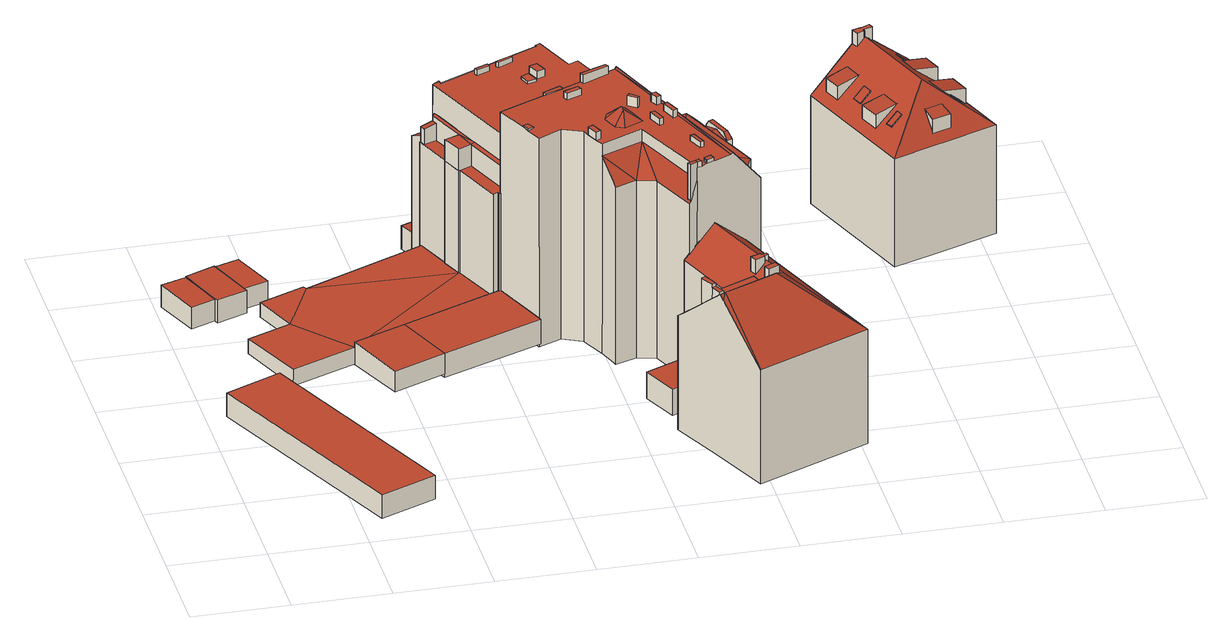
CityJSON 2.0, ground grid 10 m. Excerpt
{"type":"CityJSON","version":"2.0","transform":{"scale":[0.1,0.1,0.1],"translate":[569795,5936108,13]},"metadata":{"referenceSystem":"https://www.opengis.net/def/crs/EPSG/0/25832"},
"CityObjects":{
"building1":{"type":"Building","attributes":{"Grundfläche 2D":"154.836890","Grundhöhe NN":"13.906"},"geometry":[{"type":"Solid","lod":"3","boundaries":[[[[0,1,2,3]],[[4,5,3,2]],[[5,6,0,3]],[[6,7,1,0]],[[7,4,2,1]],[[7,6,5,4]]]],"semantics":{"surfaces":[{"type":"RoofSurface"},{"type":"WallSurface"},{"type":"GroundSurface"}],"values":[[0,1,1,1,1,2]]}}]},
"building2":{"type":"Building","attributes":{"Grundfläche 2D":"13.933324","Grundhöhe NN":"14.165"},"geometry":[{"type":"Solid","lod":"3","boundaries":[[[[8,9,10,11]],[[12,13,11,10]],[[13,14,8,11]],[[14,15,9,8]],[[15,12,10,9]],[[15,14,13,12]]]],"semantics":{"surfaces":[{"type":"RoofSurface"},{"type":"WallSurface"},{"type":"GroundSurface"}],"values":[[0,1,1,1,1,2]]}}]},
"building3":{"type":"Building","attributes":{"Grundfläche 2D":"18.546641","Grundhöhe NN":"14.237"},"geometry":[{"type":"Solid","lod":"3","boundaries":[[[[16,17,18,19,20]],[[21,18,17,16,13,12]],[[19,18,21,22]],[[20,19,22,23]],[[16,20,23,13]],[[21,12,13,23,22]]]],"semantics":{"surfaces":[{"type":"RoofSurface"},{"type":"WallSurface"},{"type":"GroundSurface"}],"values":[[0,1,1,1,1,2]]}}]},
"building4":{"type":"Building","attributes":{"Grundfläche 2D":"13.509567","Grundhöhe NN":"14.275"},"geometry":[{"type":"Solid","lod":"3","boundaries":[[[[24,25,26,27]],[[28,29,27,26]],[[29,30,24,27]],[[30,31,25,24]],[[31,28,26,25]],[[31,30,29,28]]]],"semantics":{"surfaces":[{"type":"RoofSurface"},{"type":"WallSurface"},{"type":"GroundSurface"}],"values":[[0,1,1,1,1,2]]}}]},
"building5":{"type":"Building","attributes":{"Grundfläche 2D":"37.961820","Grundhöhe NN":"14.560"},"geometry":[{"type":"Solid","lod":"3","boundaries":[[[[32,33,34,35]],[[33,32,36,37]],[[34,33,37,38]],[[35,34,38,39]],[[32,35,39,36]],[[37,36,39,38]]]],"semantics":{"surfaces":[{"type":"RoofSurface"},{"type":"WallSurface"},{"type":"GroundSurface"}],"values":[[0,1,1,1,1,2]]}}]},
"building6":{"type":"Building","attributes":{"Grundfläche 2D":"266.989054","Grundhöhe NN":"14.698"},"geometry":[{"type":"Solid","lod":"3","boundaries":[[[[40,41,42,43,44]],[[42,45,46,47]],[[42,47,48,43]],[[47,49,50,48]],[[51,43,48,52,53,54]],[[42,41,55,56]],[[45,42,56,57]],[[46,45,57,58]],[[47,46,58,59]],[[49,47,59,60]],[[50,49,60,61]],[[52,48,50,61,62]],[[53,52,62,63]],[[54,53,63,64]],[[51,54,64,65]],[[43,51,65,66]],[[44,43,66,67]],[[40,44,67,68]],[[41,40,68,55]],[[58,57,56,55,68,67,66,65,64,63,62,61,60,59]]]],"semantics":{"surfaces":[{"type":"RoofSurface"},{"type":"WallSurface"},{"type":"GroundSurface"}],"values":[[0,0,0,0,0,1,1,1,1,1,1,1,1,1,1,1,1,1,1,2]]}}]},
"building7":{"type":"Building","attributes":{"Grundfläche 2D":"73.109849","Grundhöhe NN":"14.214"},"geometry":[{"type":"Solid","lod":"3","boundaries":[[[[69,33,32,70,71]],[[33,69,72,73]],[[32,33,73,74]],[[70,32,74,75]],[[72,69,71,70,75,76]],[[75,74,73,72,76]]]],"semantics":{"surfaces":[{"type":"RoofSurface"},{"type":"WallSurface"},{"type":"GroundSurface"}],"values":[[0,1,1,1,1,2]]}}]},
"building8":{"type":"Building","attributes":{"Grundfläche 2D":"15.167068","Grundhöhe NN":"14.769"},"geometry":[{"type":"Solid","lod":"3","boundaries":[[[[77,78,79,80]],[[81,82,80,79]],[[82,83,77,80]],[[83,84,78,77]],[[84,81,79,78]],[[84,83,82,81]]]],"semantics":{"surfaces":[{"type":"RoofSurface"},{"type":"WallSurface"},{"type":"GroundSurface"}],"values":[[0,1,1,1,1,2]]}}]},
"building9":{"type":"Building","attributes":{"Grundfläche 2D":"245.437642","Grundhöhe NN":"13.921"},"children":["building9-1","building9-2","building9-3","building9-4","building9-5","building9-6","building9-7"],"geometry":[{"type":"Solid","lod":"3","boundaries":[[[[85,86,87,88,89,90,91,92,93,94,95,96,97,98]],[[99,100,101,102,103,104,105,106,107,108,109,110,111,112]],[[113,114,115,116]],[[117,118,119,120]],[[121,122,123,124,125,126,127,120,119,128,129,130,131]],[[132,133,134,135,136,137,138,139,140,141,142]],[[113,116,143,144]],[[114,113,144,145]],[[115,114,145,146]],[[117,132,142,118]],[[118,142,147,148,119]],[[115,146,149,129,128,119,148,143,116]],[[129,149,150,85,130]],[[85,98,97,121,131,130]],[[87,86,85,150,151,152]],[[88,87,152,153]],[[89,88,153,154]],[[90,89,154,155]],[[91,90,155,156]],[[92,91,156,157]],[[93,92,157,158]],[[94,93,158,159]],[[96,95,94,159,160]],[[101,100,99,112,161,96,160,162,137]],[[101,137,136,102]],[[102,136,135,103]],[[103,135,134,104]],[[104,134,133,105]],[[117,120,106,105,133,132]],[[106,120,127,107]],[[107,127,126,108]],[[109,108,126,125,124]],[[109,124,123,110]],[[110,123,122,111]],[[111,122,121,97,96,161,112]],[[138,137,162,163]],[[139,138,163,164]],[[140,139,164,165]],[[141,140,165,166]],[[141,166,147,142]],[[147,166,165,164,163,162,160,159,158,157,156,155,154,153,152,151,150,149,146,145,144,143,148]]]],"semantics":{"surfaces":[{"type":"RoofSurface"},{"type":"WallSurface"},{"type":"GroundSurface"}],"values":[[0,0,0,0,0,0,1,1,1,1,1,1,1,1,1,1,1,1,1,1,1,1,1,1,1,1,1,1,1,1,1,1,1,1,1,1,1,1,1,1,2]]}}]},
"building9-1":{"type":"BuildingInstallation","parents":["building9"],"geometry":[{"type":"MultiSurface","lod":"3","boundaries":[[[167,168,169,170,171]],[[172,171,170]],[[172,170,173,174,175,176]],[[172,177,161,171]],[[178,169,168,121,97,98,131]],[[170,169,178,179,180,181]],[[181,88,89,174,173,170]],[[89,90,175,174]],[[90,91,182,172,176,175]],[[177,172,182,95]],[[95,96,161,177]],[[168,167,171,161,96,97,121]]],"semantics":{"surfaces":[{"type":"RoofSurface"},{"type":"WallSurface"}],"values":[0,0,0,0,1,1,1,1,1,1,1,1]}}]},
"building9-2":{"type":"BuildingInstallation","parents":["building9"],"geometry":[{"type":"MultiSurface","lod":"3","boundaries":[[[178,183,184,179]],[[183,178,131,98,85,86]],[[184,183,86,185]],[[185,180,179,184]]],"semantics":{"surfaces":[{"type":"RoofSurface"},{"type":"WallSurface"}],"values":[0,1,1,1]}}]},
"building9-3":{"type":"BuildingInstallation","parents":["building9"],"geometry":[{"type":"MultiSurface","lod":"3","boundaries":[[[186,187,188,189]],[[190,191,187,186]],[[191,192,188,187]],[[192,193,189,188]],[[193,190,186,189]]],"semantics":{"surfaces":[{"type":"RoofSurface"},{"type":"WallSurface"}],"values":[0,1,1,1,1]}}]},
"building9-4":{"type":"BuildingInstallation","parents":["building9"],"geometry":[{"type":"MultiSurface","lod":"3","boundaries":[[[194,195,196,197]],[[197,196,198,199]],[[194,197,199,200]],[[195,194,200,201]],[[196,195,201,198]]],"semantics":{"surfaces":[{"type":"RoofSurface"},{"type":"WallSurface"}],"values":[0,1,1,1,1]}}]},
"building9-5":{"type":"BuildingInstallation","parents":["building9"],"geometry":[{"type":"MultiSurface","lod":"3","boundaries":[[[202,203,204,205]],[[205,204,206,207]],[[202,205,207,208]],[[203,202,208,209]],[[204,203,209,206]]],"semantics":{"surfaces":[{"type":"RoofSurface"},{"type":"WallSurface"}],"values":[0,1,1,1,1]}}]},
"building9-6":{"type":"BuildingInstallation","parents":["building9"],"geometry":[{"type":"MultiSurface","lod":"3","boundaries":[[[210,211,212,213]],[[213,212,99,100]],[[100,214,210,213]],[[211,210,214,215]],[[215,99,212,211]]],"semantics":{"surfaces":[{"type":"RoofSurface"},{"type":"WallSurface"}],"values":[0,1,1,1,1]}}]},
"building9-7":{"type":"BuildingInstallation","parents":["building9"],"geometry":[{"type":"MultiSurface","lod":"3","boundaries":[[[216,217,218,219]],[[220,221,219,218]],[[216,219,221,222]],[[222,223,217,216]],[[218,217,223,220]]],"semantics":{"surfaces":[{"type":"RoofSurface"},{"type":"WallSurface"}],"values":[0,1,1,1,1]}}]},
"building10":{"type":"Building","attributes":{"Grundfläche 2D":"259.328519","Grundhöhe NN":"13.697"},"children":["building10-1","building10-2","building10-3","building10-4","building10-5","building10-6","building10-7","building10-8","building10-9","building10-10","building10-11","building10-12","building10-13","building10-14"],"geometry":[{"type":"Solid","lod":"3","boundaries":[[[[224,225,226]],[[227,224,226]],[[226,225,228,229,230,231]],[[230,232,231]],[[232,233,231]],[[226,231,233,234,227]],[[235,236,237,238]],[[237,239,238]],[[240,239,237]],[[241,239,240,242,243,244]],[[245,246,247,248,249,250,251,252,253,254,255,256,257,258,259,260,261,262,263,264,265],[224,227,234,233,232,230,229,228,225]],[[264,266,267,268]],[[264,269,265]],[[268,269,264]],[[265,269,270,271,272]],[[268,267,273]],[[274,275,266]],[[275,276,266]],[[266,276,267]],[[277,276,275]],[[278,273,277]],[[273,267,276,277]],[[279,273,278]],[[279,268,273]],[[280,281,279]],[[269,268,279,281,272,271,270]],[[282,236,235,238,283,284]],[[237,236,282,285]],[[240,237,285,286]],[[242,240,286,287]],[[288,244,243,242,287,289]],[[251,250,249,248,290,291]],[[253,252,292,293]],[[255,254,253,293,283,238,256]],[[252,251,291,292]],[[256,238,239,257]],[[257,239,241,244,259,258]],[[274,266,264,263,262,261,260,259,244,288,294,295]],[[275,274,295,296]],[[277,275,296,297]],[[278,277,297,298]],[[279,278,298,299]],[[280,279,299,300]],[[290,248,247,246,245,265,272,281,280,300,301]],[[284,283,293,292,291,290,301,300,299,298,297,296,295,294,288,289,287,286,285,282]]]],"semantics":{"surfaces":[{"type":"RoofSurface"},{"type":"WallSurface"},{"type":"GroundSurface"}],"values":[[0,0,0,0,0,0,0,0,0,0,0,0,0,0,0,0,0,0,0,0,0,0,0,0,0,0,1,1,1,1,1,1,1,1,1,1,1,1,1,1,1,1,1,1,2]]}}]},
"building10-1":{"type":"BuildingInstallation","parents":["building10"],"geometry":[{"type":"MultiSurface","lod":"3","boundaries":[[[302,303,304,305]],[[305,304,306,307]],[[302,305,307,308]],[[303,302,308,309]],[[304,303,309,306]]],"semantics":{"surfaces":[{"type":"RoofSurface"},{"type":"WallSurface"}],"values":[0,1,1,1,1]}}]},
"building10-2":{"type":"BuildingInstallation","parents":["building10"],"geometry":[{"type":"MultiSurface","lod":"3","boundaries":[[[310,311,312,313,314,315]],[[311,310,261,262]],[[262,316,312,311]],[[313,312,316,317]],[[317,318,319,315,314,313]],[[310,315,319,261]]],"semantics":{"surfaces":[{"type":"RoofSurface"},{"type":"WallSurface"}],"values":[0,1,1,1,1,1]}}]},
"building10-3":{"type":"BuildingInstallation","parents":["building10"],"geometry":[{"type":"MultiSurface","lod":"3","boundaries":[[[320,321,322,323]],[[320,323,324]],[[322,321,325]]],"semantics":{"surfaces":[{"type":"RoofSurface"},{"type":"WallSurface"}],"values":[0,0,1]}}]},
"building10-4":{"type":"BuildingInstallation","parents":["building10"],"geometry":[{"type":"MultiSurface","lod":"3","boundaries":[[[326,327,328,329,330]],[[244,259,328,327,243]],[[258,259,244,241]],[[331,330,329,258,241]],[[331,332,243,327,326,330]]],"semantics":{"surfaces":[{"type":"RoofSurface"},{"type":"WallSurface"}],"values":[0,1,1,1,1]}}]},
"building10-5":{"type":"BuildingInstallation","parents":["building10"],"geometry":[{"type":"MultiSurface","lod":"3","boundaries":[[[333,334,335,336]],[[336,335,254,255]],[[255,337,333,336]],[[334,333,337,338]],[[338,254,335,334]]],"semantics":{"surfaces":[{"type":"RoofSurface"},{"type":"WallSurface"}],"values":[0,1,1,1,1]}}]},
"building10-6":{"type":"BuildingInstallation","parents":["building10"],"geometry":[{"type":"MultiSurface","lod":"3","boundaries":[[[339,340,341,342]],[[343,344,342,341]],[[339,342,344,345]],[[345,346,340,339]],[[341,340,346,343]]],"semantics":{"surfaces":[{"type":"RoofSurface"},{"type":"WallSurface"}],"values":[0,1,1,1,1]}}]},
"building10-7":{"type":"BuildingInstallation","parents":["building10"],"geometry":[{"type":"MultiSurface","lod":"3","boundaries":[[[347,348,349,350]],[[246,351,350,349]],[[347,350,351,352]],[[352,245,348,347]],[[349,348,245,246]]],"semantics":{"surfaces":[{"type":"RoofSurface"},{"type":"WallSurface"}],"values":[0,1,1,1,1]}}]},
"building10-8":{"type":"BuildingInstallation","parents":["building10"],"geometry":[{"type":"MultiSurface","lod":"3","boundaries":[[[353,354,355,356]],[[354,353,357,358]],[[356,355,249,250]],[[353,356,250,357]],[[355,354,358,249]]],"semantics":{"surfaces":[{"type":"RoofSurface"},{"type":"WallSurface"}],"values":[0,1,1,1,1]}}]},
"building10-9":{"type":"BuildingInstallation","parents":["building10"],"geometry":[{"type":"MultiSurface","lod":"3","boundaries":[[[359,360,361,362]],[[362,361,363,364]],[[364,365,359,362]],[[360,359,365,366]],[[361,360,366,363]]],"semantics":{"surfaces":[{"type":"RoofSurface"},{"type":"WallSurface"}],"values":[0,1,1,1,1]}}]},
"building10-10":{"type":"BuildingInstallation","parents":["building10"],"geometry":[{"type":"MultiSurface","lod":"3","boundaries":[[[367,368,369,370]],[[370,369,371,372]],[[367,370,372,373]],[[368,367,373,374]],[[369,368,374,371]]],"semantics":{"surfaces":[{"type":"RoofSurface"},{"type":"WallSurface"}],"values":[0,1,1,1,1]}}]},
"building10-11":{"type":"BuildingInstallation","parents":["building10"],"geometry":[{"type":"MultiSurface","lod":"3","boundaries":[[[375,376,377,378]],[[378,377,379,380]],[[375,378,380,381]],[[381,382,376,375]],[[382,379,377,376]]],"semantics":{"surfaces":[{"type":"RoofSurface"},{"type":"WallSurface"}],"values":[0,1,1,1,1]}}]},
"building10-12":{"type":"BuildingInstallation","parents":["building10"],"geometry":[{"type":"MultiSurface","lod":"3","boundaries":[[[383,329,328,384,385]],[[260,384,328,259]],[[385,384,260,386]],[[383,385,386,387]],[[258,329,383,387]]],"semantics":{"surfaces":[{"type":"RoofSurface"},{"type":"WallSurface"}],"values":[0,1,1,1,1]}}]},
"building10-13":{"type":"BuildingInstallation","parents":["building10"],"geometry":[{"type":"MultiSurface","lod":"3","boundaries":[[[388,389,390,391]],[[390,392,393,391]],[[392,394,395,393]],[[325,321,389,388,396]],[[394,392,390,389,321,320,324]],[[324,397,395,394]],[[395,397,398,396,388,391,393]]],"semantics":{"surfaces":[{"type":"RoofSurface"},{"type":"WallSurface"}],"values":[0,0,0,1,1,1,1]}}]},
"building10-14":{"type":"BuildingInstallation","parents":["building10"],"geometry":[{"type":"MultiSurface","lod":"3","boundaries":[[[399,400,401,402]],[[403,404,400,399]],[[404,405,401,400]],[[405,406,402,401]],[[406,403,399,402]]],"semantics":{"surfaces":[{"type":"RoofSurface"},{"type":"WallSurface"}],"values":[0,1,1,1,1]}}]},
"building11":{"type":"Building","attributes":{"Grundfläche 2D":"227.747971","Grundhöhe NN":"14.663"},"children":["building11-1","building11-2","building11-3","building11-4"],"geometry":[{"type":"Solid","lod":"3","boundaries":[[[[407,408,409,410,411]],[[412,413,414,415,416,417,418,419,420,421,422]],[[423,424,425,412,426,427,428]],[[423,428,429,430,431,411,410]],[[425,432,412]],[[432,433,407,411,431,413,412]],[[434,435,436,437,431,430,429]],[[435,434,438,439,437,436]],[[440,437,441]],[[441,437,439]],[[440,442,431,437]],[[414,413,442,443,416,415]],[[442,413,431]],[[409,424,423,410]],[[408,407,433]],[[409,408,433,432,425,424]],[[412,422,444,445]],[[426,412,445,446]],[[447,440,441,439,438,434,429,428,427,426,446,448]],[[442,440,447,449]],[[443,442,449,450]],[[422,421,420,419,418,417,416,443,450,451,452,453,454,444]],[[453,452,451,450,449,447,448,446,445,444,454]]]],"semantics":{"surfaces":[{"type":"RoofSurface"},{"type":"WallSurface"},{"type":"GroundSurface"}],"values":[[0,0,0,0,0,0,0,0,0,0,0,0,0,1,1,1,1,1,1,1,1,1,2]]}}]},
"building11-1":{"type":"BuildingInstallation","parents":["building11"],"geometry":[{"type":"MultiSurface","lod":"3","boundaries":[[[455,456,457,458,459,460]],[[435,461,458,457,462]],[[461,436,430,463,455,460,459,458]],[[463,464,456,455]]],"semantics":{"surfaces":[{"type":"RoofSurface"},{"type":"WallSurface"}],"values":[0,1,1,1]}}]},
"building11-2":{"type":"BuildingInstallation","parents":["building11"],"geometry":[{"type":"MultiSurface","lod":"3","boundaries":[[[465,466,467,468,469,470,471,472,473]],[[474,475,467,466]],[[475,476,468,467]],[[476,477,469,468]],[[477,414,478,471,470,469]],[[478,479,472,471]],[[473,472,479,415,480]],[[480,481,465,473]],[[481,474,466,465]]],"semantics":{"surfaces":[{"type":"RoofSurface"},{"type":"WallSurface"}],"values":[0,1,1,1,1,1,1,1,1]}}]},
"building11-3":{"type":"BuildingInstallation","parents":["building11"],"geometry":[{"type":"MultiSurface","lod":"3","boundaries":[[[482,483,484,485]],[[486,487,483,482]],[[487,488,484,483]],[[488,489,485,484]],[[489,486,482,485]]],"semantics":{"surfaces":[{"type":"RoofSurface"},{"type":"WallSurface"}],"values":[0,1,1,1,1]}}]},
"building11-4":{"type":"BuildingInstallation","parents":["building11"],"geometry":[{"type":"MultiSurface","lod":"3","boundaries":[[[490,491,492,493,494]],[[495,496,462,457,492,491,490]],[[457,456,493,492]],[[464,497,498,494,493,456]],[[498,495,490,494]]],"semantics":{"surfaces":[{"type":"RoofSurface"},{"type":"WallSurface"}],"values":[0,1,1,1,1]}}]},
"building12":{"type":"Building","attributes":{"Grundfläche 2D":"170.528681","Grundhöhe NN":"14.544"},"children":["building12-1","building12-2","building12-3","building12-4","building12-5","building12-6","building12-7","building12-8","building12-9","building12-10"],"geometry":[{"type":"Solid","lod":"3","boundaries":[[[[499,500,501,502,503,504]],[[505,504,503,506,507]],[[508,509,510,504,505,511]],[[509,508,500,512,510]],[[510,512,504]],[[512,500,499,504]],[[513,514,515,511,505,507]],[[507,506,516,517]],[[518,519,520,511,515,514,513,507,517,521]],[[508,511,520,522]],[[523,501,500,508,522,524]],[[502,501,523,525]],[[506,503,502,525,516]],[[523,524,522,520,519,518,521,517,516,525]]]],"semantics":{"surfaces":[{"type":"RoofSurface"},{"type":"WallSurface"},{"type":"GroundSurface"}],"values":[[0,0,0,0,0,0,0,1,1,1,1,1,1,2]]}}]},
"building12-1":{"type":"BuildingInstallation","parents":["building12"],"geometry":[{"type":"MultiSurface","lod":"3","boundaries":[[[526,527,528,529]],[[529,528,530,531]],[[529,531,526]],[[527,530,528]]],"semantics":{"surfaces":[{"type":"RoofSurface"},{"type":"WallSurface"}],"values":[0,1,1,1]}}]},
"building12-2":{"type":"BuildingInstallation","parents":["building12"],"geometry":[{"type":"MultiSurface","lod":"3","boundaries":[[[532,533,534,535]],[[535,534,536,537]],[[537,532,535]],[[536,534,533]]],"semantics":{"surfaces":[{"type":"RoofSurface"},{"type":"WallSurface"}],"values":[0,1,1,1]}}]},
"building12-3":{"type":"BuildingInstallation","parents":["building12"],"geometry":[{"type":"MultiSurface","lod":"3","boundaries":[[[538,539,540,541]],[[539,538,542,543]],[[541,540,544,545]],[[538,541,545,542]],[[540,539,543,544]]],"semantics":{"surfaces":[{"type":"RoofSurface"},{"type":"WallSurface"}],"values":[0,1,1,1,1]}}]},
"building12-4":{"type":"BuildingInstallation","parents":["building12"],"geometry":[{"type":"MultiSurface","lod":"3","boundaries":[[[546,547,548,549,550,551,552,553,554,555,556,557,558,559]],[[551,550,503,560]],[[560,561,552,551]],[[561,562,553,552]],[[562,563,554,553]],[[555,554,563,504]],[[510,556,555,504]],[[510,564,557,556]],[[559,558,557,564,509,565]],[[566,548,547,546,559,565,512,499]],[[566,502,549,548]],[[550,549,502,503]]],"semantics":{"surfaces":[{"type":"RoofSurface"},{"type":"WallSurface"}],"values":[0,1,1,1,1,1,1,1,1,1,1,1]}}]},
"building12-5":{"type":"BuildingInstallation","parents":["building12"],"geometry":[{"type":"MultiSurface","lod":"3","boundaries":[[[567,568,569,570]],[[570,569,571,572]],[[568,567,573,574]],[[569,568,574,571]],[[567,570,572,573]]],"semantics":{"surfaces":[{"type":"RoofSurface"},{"type":"WallSurface"}],"values":[0,1,1,1,1]}}]},
"building12-6":{"type":"BuildingInstallation","parents":["building12"],"geometry":[{"type":"MultiSurface","lod":"3","boundaries":[[[575,576,577,578]],[[578,577,579]],[[580,576,575]],[[580,579,577,576]]],"semantics":{"surfaces":[{"type":"RoofSurface"},{"type":"WallSurface"}],"values":[0,1,1,1]}}]},
"building12-7":{"type":"BuildingInstallation","parents":["building12"],"geometry":[{"type":"MultiSurface","lod":"3","boundaries":[[[581,582,583,584]],[[585,583,582]],[[586,581,584]],[[586,585,582,581]]],"semantics":{"surfaces":[{"type":"RoofSurface"},{"type":"WallSurface"}],"values":[0,1,1,1]}}]},
"building12-8":{"type":"BuildingInstallation","parents":["building12"],"geometry":[{"type":"MultiSurface","lod":"3","boundaries":[[[587,588,589,590]],[[588,587,591,592]],[[589,588,592]],[[591,587,590]]],"semantics":{"surfaces":[{"type":"RoofSurface"},{"type":"WallSurface"}],"values":[0,1,1,1]}}]},
"building12-9":{"type":"BuildingInstallation","parents":["building12"],"geometry":[{"type":"MultiSurface","lod":"3","boundaries":[[[593,594,595,596]],[[595,594,597,598]],[[594,593,599,597]],[[593,596,600,599]],[[596,595,598,600]]],"semantics":{"surfaces":[{"type":"RoofSurface"},{"type":"WallSurface"}],"values":[0,1,1,1,1]}}]},
"building12-10":{"type":"BuildingInstallation","parents":["building12"],"geometry":[{"type":"MultiSurface","lod":"3","boundaries":[[[601,602,603,604]],[[603,602,605,606]],[[604,603,606,607]],[[601,604,607,608]],[[602,601,608,605]]],"semantics":{"surfaces":[{"type":"RoofSurface"},{"type":"WallSurface"}],"values":[0,1,1,1,1]}}]}
},
"vertices":[
[78,287,35],[20,261,35],[121,38,35],[179,63,35],[121,38,9],[179,63,9],[78,287,9],[20,261,9],
[5,474,36],[24,426,36],[49,436,36],[31,483,36],[49,436,12],[31,483,12],[5,474,12],[24,426,12],
[31,483,37],[49,436,37],[51,432,37],[82,444,37],[62,496,37],[51,432,12],[82,444,12],[62,496,12],
[106,459,36],[88,505,36],[62,496,36],[80,449,36],[62,496,13],[80,449,13],[106,459,13],[88,505,13],
[239,281,39],[213,340,41],[159,318,41],[185,258,39],[239,281,16],[213,340,16],[159,318,16],[185,258,16],
[280,455,35],[265,493,35],[140,441,33],[288,434,35],[279,455,35],[138,445,33],[91,425,33],[110,379,33],[159,318,35],[64,360,33],[92,290,35],[289,434,35],[316,382,35],[315,385,35],[310,383,35],[265,493,17],[140,441,17],[138,445,17],[91,425,17],[110,379,17],[64,360,17],[92,290,17],[316,382,17],[315,385,17],[310,383,17],[289,434,17],[288,434,17],[279,455,17],[280,455,17],
[317,383,41],[343,323,39],[342,326,39],[317,383,12],[213,340,12],[239,281,12],[343,323,12],[342,326,12],
[467,166,48],[451,203,48],[416,189,47],[433,151,47],[416,189,18],[433,151,18],[467,166,18],[451,203,18],
[269,498,148],[265,496,148],[264,496,148],[280,455,148],[279,455,148],[288,434,148],[289,434,148],[310,383,148],[315,385,148],[316,382,148],[324,385,148],[327,387,148],[280,502,148],[278,501,148],[367,403,206],[385,410,206],[443,434,208],[424,478,208],[435,482,208],[423,512,208],[413,507,208],[395,552,208],[390,550,208],[391,548,208],[287,505,205],[286,509,205],[279,506,204],[327,387,204],[310,557,35],[255,534,35],[263,517,35],[317,539,35],[404,528,152],[419,534,144],[402,574,144],[395,552,152],[280,502,153],[279,506,152],[286,509,152],[287,505,153],[359,535,153],[391,548,153],[390,550,152],[263,517,144],[261,516,144],[269,498,153],[278,501,153],[404,528,143],[413,507,143],[423,512,143],[435,482,143],[424,478,143],[443,434,143],[456,439,143],[438,483,143],[451,489,143],[431,539,143],[419,534,143],[317,539,9],[310,557,9],[255,534,9],[263,517,9],[419,534,9],[402,574,9],[261,516,9],[269,498,9],[265,496,9],[264,496,9],[280,455,9],[279,455,9],[288,434,9],[289,434,9],[310,383,9],[315,385,9],[316,382,9],[327,387,9],[327,387,174],[443,434,9],[456,439,9],[438,483,9],[451,489,9],[431,539,9],
[283,496,174],[280,502,174],[278,501,172],[295,461,172],[305,441,174],[302,440,172],[280,455,172],[279,455,172],[288,434,172],[289,434,172],[324,385,172],[278,501,167],[280,495,167],[280,495,148],[295,461,148],[302,440,148],
[265,496,165],[267,490,165],[267,490,148],
[373,501,215],[378,489,215],[386,492,215],[381,504,215],[373,501,207],[378,489,207],[386,492,207],[381,504,207],
[337,515,212],[336,519,212],[322,513,212],[324,510,212],[322,513,206],[324,510,206],[337,515,206],[336,519,206],
[376,484,210],[371,496,210],[363,492,210],[367,481,210],[363,492,207],[367,481,207],[376,484,207],[371,496,207],
[383,415,240],[365,407,240],[367,403,240],[385,410,240],[383,415,206],[365,407,206],
[362,526,212],[361,529,212],[345,522,212],[347,519,212],[345,522,206],[347,519,206],[362,526,207],[361,529,207],
[426,323,240],[445,331,241],[428,338,252],[417,327,240],[438,350,241],[437,352,241],[434,360,241],[427,344,252],[415,353,240],[411,344,240],[411,343,240],[405,281,207],[406,277,203],[428,285,203],[398,300,226],[441,318,226],[447,280,203],[475,238,226],[468,230,203],[469,230,205],[476,234,226],[431,429,241],[404,418,240],[324,385,239],[317,383,238],[332,350,238],[335,342,238],[342,326,238],[366,336,239],[386,327,239],[389,320,239],[394,308,239],[398,300,239],[441,318,240],[475,238,240],[476,234,240],[481,235,240],[487,238,241],[494,241,241],[495,241,241],[513,249,241],[441,433,241],[515,249,243],[486,323,243],[483,330,243],[476,348,243],[472,359,243],[468,368,243],[443,434,243],[487,327,246],[545,262,204],[536,282,204],[526,298,210],[544,299,204],[508,387,204],[498,383,204],[473,446,204],[456,439,226],[406,277,7],[398,300,7],[405,281,7],[428,285,7],[447,280,7],[468,230,7],[476,234,7],[469,230,7],[317,383,7],[342,326,7],[366,336,7],[386,327,7],[481,235,7],[545,262,7],[536,282,7],[544,299,7],[508,387,7],[498,383,7],[473,446,7],[441,433,7],
[475,330,249],[479,332,249],[473,347,249],[469,345,249],[473,347,241],[469,345,241],[475,330,241],[479,332,241],
[487,238,245],[494,241,245],[492,246,245],[485,243,245],[485,242,245],[486,240,245],[492,246,241],[485,243,241],[485,242,241],[486,240,241],
[520,340,217],[513,356,212],[512,356,212],[514,338,217],[526,322,212],[513,356,210],
[469,231,246],[469,230,246],[476,234,246],[475,238,246],[467,235,246],[467,235,205],[469,231,205],
[399,310,248],[394,322,248],[389,320,248],[394,308,248],[399,310,239],[394,322,239],
[399,394,247],[397,399,247],[382,393,247],[384,388,247],[382,393,240],[384,388,240],[399,394,240],[397,399,240],
[433,425,250],[431,429,250],[404,418,250],[406,414,250],[406,414,240],[433,425,241],
[341,345,240],[337,352,240],[332,350,240],[335,342,240],[341,345,239],[337,352,239],
[448,359,252],[440,366,252],[437,363,252],[446,356,252],[437,363,241],[446,356,241],[448,359,241],[440,366,241],
[465,357,250],[469,359,250],[466,367,250],[461,365,250],[466,367,241],[461,365,241],[465,357,241],[469,359,241],
[491,270,247],[485,285,247],[481,284,247],[487,269,247],[481,284,241],[487,269,241],[491,270,241],[485,285,241],
[479,240,246],[481,235,246],[479,239,246],[479,239,240],[479,240,240],
[518,358,214],[513,356,214],[515,352,220],[519,354,220],[524,328,220],[528,330,220],[526,322,214],[531,323,214],[518,358,206],[531,323,207],[519,354,206],
[458,335,248],[453,334,248],[459,319,248],[463,321,248],[458,335,241],[453,334,241],[459,319,241],[463,321,241],
[515,128,168],[510,141,168],[468,122,168],[473,110,168],[506,124,168],[492,151,143],[537,133,173],[527,160,173],[525,164,173],[495,241,173],[494,241,172],[481,235,160],[476,234,156],[469,230,149],[468,230,149],[462,228,143],[468,121,159],[468,122,157],[471,123,157],[432,126,143],[433,125,144],[447,93,172],[454,79,185],[463,70,195],[521,93,197],[499,136,157],[510,141,157],[457,72,191],[458,71,192],[462,69,195],[465,68,197],[459,68,195],[460,66,197],[486,7,143],[462,61,192],[603,59,143],[527,255,143],[462,228,17],[492,151,17],[432,126,17],[486,7,17],[454,79,17],[603,59,17],[527,255,17],[481,235,17],[476,234,17],[469,230,17],[468,230,17],
[464,70,198],[459,81,198],[455,79,198],[460,68,198],[462,69,198],[463,70,198],[460,68,195],[455,79,185],[464,70,195],[459,81,185],
[522,165,178],[512,161,178],[515,154,178],[525,158,178],[525,160,178],[527,160,178],[529,161,178],[528,165,178],[523,163,178],[512,161,162],[515,154,162],[525,158,171],[525,160,171],[529,161,171],[528,165,171],[523,163,171],[522,165,171],
[515,115,193],[518,109,193],[529,114,193],[526,120,193],[515,115,178],[518,109,183],[529,114,184],[526,120,179],
[448,94,201],[448,93,201],[455,79,201],[459,81,201],[452,96,201],[448,94,172],[448,93,173],[453,93,174],[452,96,172],
[708,541,184],[708,542,184],[707,541,183],[706,541,183],[699,538,176],[710,536,184],[745,443,184],[654,520,135],[705,384,135],[762,564,135],[719,541,176],[710,537,184],[814,425,135],[709,541,184],[748,400,135],[751,401,135],[812,424,135],[654,520,15],[705,384,15],[751,401,15],[812,424,15],[814,425,15],[748,400,15],[762,564,15],[707,541,15],[708,542,15],[706,541,15],
[720,439,163],[712,460,163],[689,452,158],[697,431,158],[689,452,143],[697,431,143],
[697,500,163],[690,519,163],[667,510,158],[674,492,158],[667,510,143],[674,492,143],
[702,473,160],[698,484,160],[687,480,150],[691,469,150],[702,473,159],[698,484,159],[687,480,149],[691,469,149],
[709,541,191],[708,541,191],[707,540,191],[706,541,191],[699,538,191],[702,531,191],[709,534,191],[710,534,191],[709,536,191],[710,536,191],[710,537,191],[719,540,191],[719,541,191],[717,545,191],[702,531,176],[709,534,183],[710,534,183],[709,536,183],[719,540,176],[717,545,176],[707,540,183],
[778,443,159],[788,447,150],[785,454,150],[775,451,159],[785,454,149],[775,451,158],[778,443,158],[788,447,149],
[767,449,165],[792,459,159],[784,480,159],[759,471,165],[784,480,142],[792,459,142],
[775,505,159],[768,524,159],[743,514,165],[750,495,165],[768,524,142],[775,505,142],
[748,408,159],[767,415,159],[761,431,163],[743,424,163],[748,408,143],[767,415,143],
[721,423,160],[718,430,160],[707,426,150],[710,419,150],[718,430,159],[707,426,149],[721,423,159],[710,419,149],
[747,527,159],[756,531,150],[752,541,150],[742,538,159],[756,531,149],[752,541,149],[742,538,158],[747,527,158]
]}
